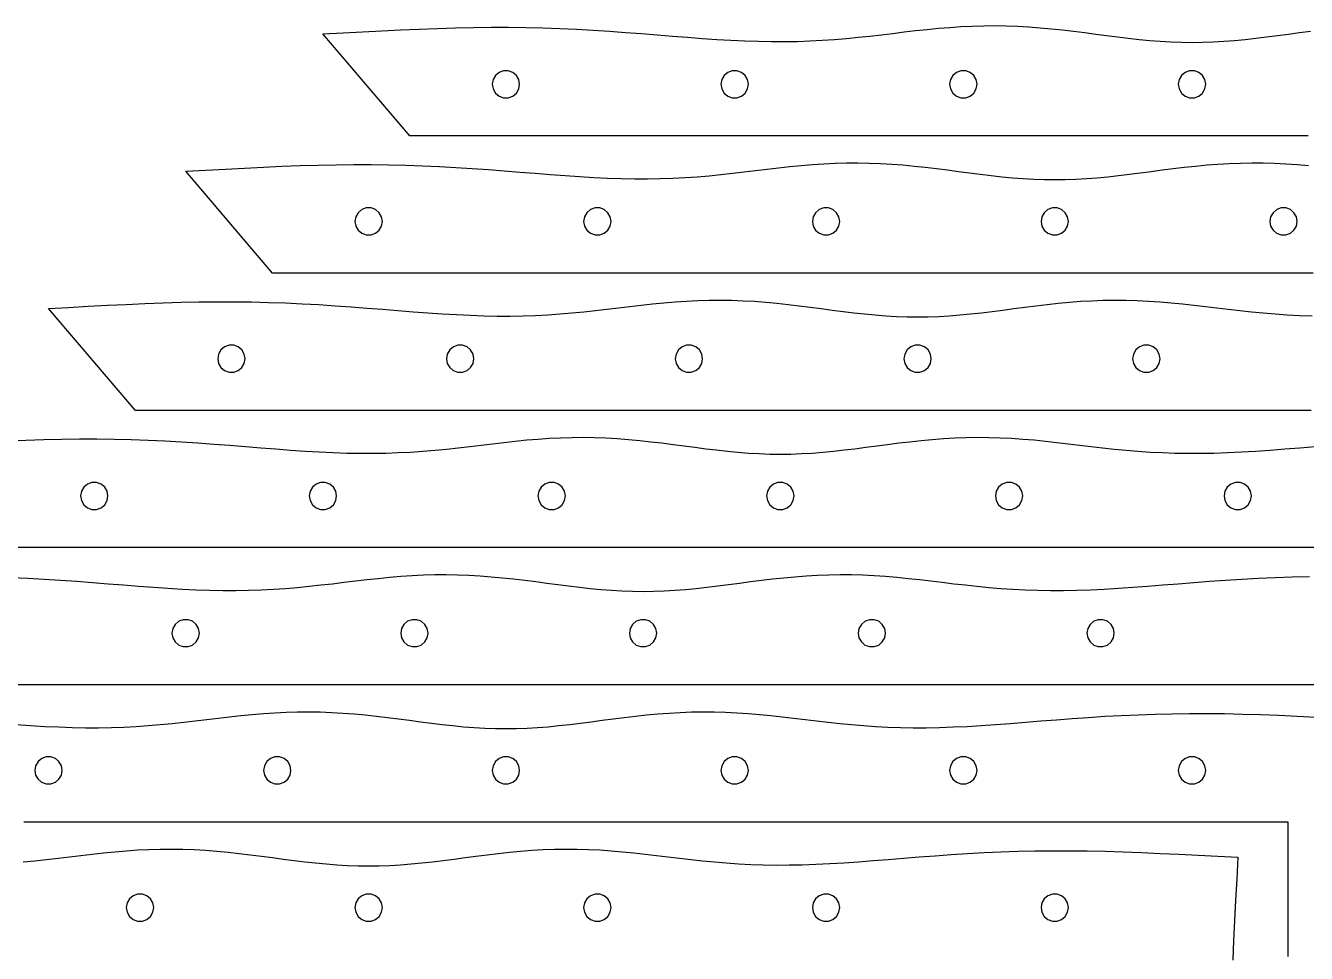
# Model space of a CAD drawing. Header units: metres. Extents: x 28 to 1492, y 12 to 1398.
# Drawn here: x 955 to 1235, y 1195 to 1397.8 of the extents above; entities that cross this region are included whole.
import ezdxf

# ---------------------------------------------------------------- set-up
doc = ezdxf.new("R2010")
doc.units = ezdxf.units.M

msp = doc.modelspace()

# ---------------------------------------------------------------- linework, layer by layer
for points in [[(1020, 1396), (1024.39, 1396.22), (1028.67, 1396.45), (1032.87, 1396.67), (1036.99, 1396.87), (1041.05, 1397.05), (1045.05, 1397.2), (1048.99, 1397.32), (1052.89, 1397.41), (1056.75, 1397.45), (1060.57, 1397.45), (1064.35, 1397.4), (1068.09, 1397.31), (1071.8, 1397.18), (1075.46, 1397.02), (1079.08, 1396.82), (1082.65, 1396.59), (1086.17, 1396.34), (1089.64, 1396.07), (1093.05, 1395.8), (1096.41, 1395.53), (1099.7, 1395.27), (1102.93, 1395.03), (1106.09, 1394.81), (1109.19, 1394.63), (1112.23, 1394.49), (1115.2, 1394.38), (1118.1, 1394.33), (1120.95, 1394.32), (1123.74, 1394.37), (1126.48, 1394.46), (1129.17, 1394.6), (1131.82, 1394.78), (1134.43, 1395), (1137.01, 1395.25), (1139.56, 1395.53), (1142.08, 1395.82), (1144.6, 1396.12), (1147.09, 1396.42), (1149.58, 1396.71), (1152.06, 1396.98), (1154.54, 1397.23), (1157.02, 1397.43), (1159.49, 1397.6), (1161.97, 1397.72), (1164.45, 1397.79), (1166.92, 1397.81), (1169.4, 1397.77), (1171.87, 1397.68), (1174.34, 1397.54), (1176.8, 1397.35), (1179.25, 1397.12), (1181.69, 1396.86), (1184.12, 1396.57), (1186.54, 1396.27), (1188.94, 1395.95), (1191.33, 1395.63), (1193.7, 1395.33), (1196.06, 1395.04), (1198.41, 1394.78), (1200.74, 1394.56), (1203.07, 1394.38), (1205.38, 1394.24), (1207.7, 1394.16), (1210, 1394.14), (1212.3, 1394.16), (1214.62, 1394.24), (1216.93, 1394.38), (1219.26, 1394.56), (1221.59, 1394.78), (1223.94, 1395.04), (1226.3, 1395.33), (1228.67, 1395.63), (1231.06, 1395.95), (1233.46, 1396.27), (1235.88, 1396.57)], [(1235.36, 1373.69), (1233.22, 1373.69), (1231.09, 1373.7), (1228.96, 1373.7), (1226.84, 1373.69), (1224.72, 1373.69), (1222.61, 1373.69), (1220.5, 1373.7), (1218.4, 1373.7), (1216.29, 1373.69), (1214.19, 1373.69), (1212.09, 1373.69), (1210, 1373.7), (1207.91, 1373.69), (1205.81, 1373.69), (1203.71, 1373.7), (1201.6, 1373.7), (1199.5, 1373.7), (1197.39, 1373.69), (1195.28, 1373.69), (1193.16, 1373.69), (1191.04, 1373.7), (1188.91, 1373.7), (1186.78, 1373.69), (1184.64, 1373.69), (1182.49, 1373.69), (1180.33, 1373.69), (1178.17, 1373.69), (1175.99, 1373.7), (1173.8, 1373.69), (1171.61, 1373.69), (1169.4, 1373.69), (1167.17, 1373.7), (1164.93, 1373.69), (1162.68, 1373.7), (1160.42, 1373.7), (1158.13, 1373.69), (1155.83, 1373.69), (1153.51, 1373.69), (1151.18, 1373.7), (1148.82, 1373.69), (1146.44, 1373.69), (1144.04, 1373.69), (1141.62, 1373.69), (1139.17, 1373.69), (1136.7, 1373.69), (1134.21, 1373.69), (1131.68, 1373.69), (1129.13, 1373.7), (1126.54, 1373.69), (1123.93, 1373.7), (1121.28, 1373.69), (1118.6, 1373.69), (1115.89, 1373.7), (1113.13, 1373.69), (1110.34, 1373.7), (1107.51, 1373.69), (1104.64, 1373.7), (1101.72, 1373.7), (1098.76, 1373.69), (1095.75, 1373.7), (1092.69, 1373.69), (1089.57, 1373.69), (1086.41, 1373.7), (1083.18, 1373.69), (1079.9, 1373.7), (1076.56, 1373.7), (1073.15, 1373.69), (1069.67, 1373.69), (1066.12, 1373.69), (1062.5, 1373.7), (1058.8, 1373.69), (1055.02, 1373.69), (1051.15, 1373.7), (1047.2, 1373.7), (1043.15, 1373.69), (1039, 1373.7), (1020, 1396)], [(1063, 1385), (1062.81, 1386.02), (1062.29, 1386.92), (1061.5, 1387.59), (1060.52, 1387.95), (1059.48, 1387.95), (1058.51, 1387.59), (1057.71, 1386.92), (1057.19, 1386.02), (1057, 1385), (1057.19, 1383.98), (1057.71, 1383.08), (1058.5, 1382.41), (1059.48, 1382.05), (1060.52, 1382.05), (1061.5, 1382.41), (1062.29, 1383.08), (1062.81, 1383.98), (1063, 1385)], [(1113, 1385), (1112.81, 1386.02), (1112.29, 1386.92), (1111.5, 1387.59), (1110.52, 1387.95), (1109.48, 1387.95), (1108.51, 1387.59), (1107.71, 1386.92), (1107.19, 1386.02), (1107, 1385), (1107.19, 1383.98), (1107.71, 1383.08), (1108.5, 1382.41), (1109.48, 1382.05), (1110.52, 1382.05), (1111.5, 1382.41), (1112.29, 1383.08), (1112.81, 1383.98), (1113, 1385)], [(1163, 1385), (1162.81, 1386.02), (1162.29, 1386.92), (1161.5, 1387.59), (1160.52, 1387.95), (1159.48, 1387.95), (1158.51, 1387.59), (1157.71, 1386.92), (1157.19, 1386.02), (1157, 1385), (1157.19, 1383.98), (1157.71, 1383.08), (1158.5, 1382.41), (1159.48, 1382.05), (1160.52, 1382.05), (1161.5, 1382.41), (1162.29, 1383.08), (1162.81, 1383.98), (1163, 1385)], [(1213, 1385), (1212.81, 1386.02), (1212.29, 1386.92), (1211.5, 1387.59), (1210.52, 1387.95), (1209.48, 1387.95), (1208.51, 1387.59), (1207.71, 1386.92), (1207.19, 1386.02), (1207, 1385), (1207.19, 1383.98), (1207.71, 1383.08), (1208.5, 1382.41), (1209.48, 1382.05), (1210.52, 1382.05), (1211.5, 1382.41), (1212.29, 1383.08), (1212.81, 1383.98), (1213, 1385)], [(990, 1366), (994.39, 1366.22), (998.67, 1366.45), (1002.87, 1366.67), (1006.99, 1366.87), (1011.05, 1367.05), (1015.05, 1367.2), (1018.99, 1367.32), (1022.89, 1367.41), (1026.75, 1367.45), (1030.57, 1367.45), (1034.35, 1367.4), (1038.09, 1367.31), (1041.8, 1367.18), (1045.46, 1367.02), (1049.08, 1366.82), (1052.65, 1366.59), (1056.17, 1366.34), (1059.64, 1366.07), (1063.05, 1365.8), (1066.41, 1365.53), (1069.7, 1365.27), (1072.93, 1365.03), (1076.09, 1364.81), (1079.19, 1364.63), (1082.23, 1364.49), (1085.2, 1364.38), (1088.1, 1364.33), (1090.95, 1364.32), (1093.74, 1364.37), (1096.48, 1364.46), (1099.17, 1364.6), (1101.82, 1364.78), (1104.43, 1365), (1107.01, 1365.25), (1109.56, 1365.53), (1112.08, 1365.82), (1114.6, 1366.12), (1117.09, 1366.42), (1119.58, 1366.71), (1122.06, 1366.98), (1124.54, 1367.23), (1127.02, 1367.43), (1129.49, 1367.6), (1131.97, 1367.72), (1134.45, 1367.79), (1136.92, 1367.81), (1139.4, 1367.77), (1141.87, 1367.68), (1144.34, 1367.54), (1146.8, 1367.35), (1149.25, 1367.12), (1151.69, 1366.86), (1154.12, 1366.57), (1156.54, 1366.27), (1158.94, 1365.95), (1161.33, 1365.63), (1163.7, 1365.33), (1166.06, 1365.04), (1168.41, 1364.78), (1170.74, 1364.56), (1173.07, 1364.38), (1175.38, 1364.24), (1177.7, 1364.16), (1180, 1364.14), (1182.3, 1364.16), (1184.62, 1364.24), (1186.93, 1364.38), (1189.26, 1364.56), (1191.59, 1364.78), (1193.94, 1365.04), (1196.3, 1365.33), (1198.67, 1365.63), (1201.06, 1365.95), (1203.46, 1366.27), (1205.88, 1366.57), (1208.31, 1366.86), (1210.75, 1367.12), (1213.2, 1367.35), (1215.66, 1367.54), (1218.13, 1367.68), (1220.6, 1367.77), (1223.08, 1367.81), (1225.55, 1367.79), (1228.03, 1367.72), (1230.51, 1367.6), (1232.98, 1367.43), (1235.46, 1367.23)], [(1236.49, 1343.69), (1234.17, 1343.7), (1231.87, 1343.69), (1229.58, 1343.7), (1227.32, 1343.69), (1225.07, 1343.69), (1222.83, 1343.69), (1220.6, 1343.69), (1218.39, 1343.7), (1216.2, 1343.69), (1214.01, 1343.69), (1211.83, 1343.69), (1209.67, 1343.7), (1207.51, 1343.69), (1205.36, 1343.69), (1203.22, 1343.69), (1201.09, 1343.7), (1198.96, 1343.7), (1196.84, 1343.69), (1194.72, 1343.69), (1192.61, 1343.69), (1190.5, 1343.7), (1188.4, 1343.7), (1186.29, 1343.69), (1184.19, 1343.69), (1182.09, 1343.69), (1180, 1343.7), (1177.91, 1343.69), (1175.81, 1343.69), (1173.71, 1343.7), (1171.6, 1343.7), (1169.5, 1343.7), (1167.39, 1343.69), (1165.28, 1343.69), (1163.16, 1343.69), (1161.04, 1343.7), (1158.91, 1343.7), (1156.78, 1343.69), (1154.64, 1343.69), (1152.49, 1343.69), (1150.33, 1343.69), (1148.17, 1343.69), (1145.99, 1343.7), (1143.8, 1343.69), (1141.61, 1343.69), (1139.4, 1343.69), (1137.17, 1343.7), (1134.93, 1343.69), (1132.68, 1343.7), (1130.42, 1343.7), (1128.13, 1343.69), (1125.83, 1343.69), (1123.51, 1343.69), (1121.18, 1343.7), (1118.82, 1343.69), (1116.44, 1343.69), (1114.04, 1343.69), (1111.62, 1343.69), (1109.17, 1343.69), (1106.7, 1343.69), (1104.21, 1343.69), (1101.68, 1343.69), (1099.13, 1343.7), (1096.54, 1343.69), (1093.93, 1343.7), (1091.28, 1343.69), (1088.6, 1343.69), (1085.89, 1343.7), (1083.13, 1343.69), (1080.34, 1343.7), (1077.51, 1343.69), (1074.64, 1343.7), (1071.72, 1343.7), (1068.76, 1343.69), (1065.75, 1343.7), (1062.69, 1343.69), (1059.57, 1343.69), (1056.41, 1343.7), (1053.18, 1343.69), (1049.9, 1343.7), (1046.56, 1343.7), (1043.15, 1343.69), (1039.67, 1343.69), (1036.12, 1343.69), (1032.5, 1343.7), (1028.8, 1343.69), (1025.02, 1343.69), (1021.15, 1343.7), (1017.2, 1343.7), (1013.15, 1343.69), (1009, 1343.7), (990, 1366)], [(1033, 1355), (1032.81, 1356.02), (1032.29, 1356.92), (1031.5, 1357.59), (1030.52, 1357.95), (1029.48, 1357.95), (1028.51, 1357.59), (1027.71, 1356.92), (1027.19, 1356.02), (1027, 1355), (1027.19, 1353.98), (1027.71, 1353.08), (1028.5, 1352.41), (1029.48, 1352.05), (1030.52, 1352.05), (1031.5, 1352.41), (1032.29, 1353.08), (1032.81, 1353.98), (1033, 1355)], [(1083, 1355), (1082.81, 1356.02), (1082.29, 1356.92), (1081.5, 1357.59), (1080.52, 1357.95), (1079.48, 1357.95), (1078.51, 1357.59), (1077.71, 1356.92), (1077.19, 1356.02), (1077, 1355), (1077.19, 1353.98), (1077.71, 1353.08), (1078.5, 1352.41), (1079.48, 1352.05), (1080.52, 1352.05), (1081.5, 1352.41), (1082.29, 1353.08), (1082.81, 1353.98), (1083, 1355)], [(1133, 1355), (1132.81, 1356.02), (1132.29, 1356.92), (1131.5, 1357.59), (1130.52, 1357.95), (1129.48, 1357.95), (1128.51, 1357.59), (1127.71, 1356.92), (1127.19, 1356.02), (1127, 1355), (1127.19, 1353.98), (1127.71, 1353.08), (1128.5, 1352.41), (1129.48, 1352.05), (1130.52, 1352.05), (1131.5, 1352.41), (1132.29, 1353.08), (1132.81, 1353.98), (1133, 1355)], [(1183, 1355), (1182.81, 1356.02), (1182.29, 1356.92), (1181.5, 1357.59), (1180.52, 1357.95), (1179.48, 1357.95), (1178.51, 1357.59), (1177.71, 1356.92), (1177.19, 1356.02), (1177, 1355), (1177.19, 1353.98), (1177.71, 1353.08), (1178.5, 1352.41), (1179.48, 1352.05), (1180.52, 1352.05), (1181.5, 1352.41), (1182.29, 1353.08), (1182.81, 1353.98), (1183, 1355)], [(1233, 1355), (1232.81, 1356.02), (1232.29, 1356.92), (1231.5, 1357.59), (1230.52, 1357.95), (1229.48, 1357.95), (1228.51, 1357.59), (1227.71, 1356.92), (1227.19, 1356.02), (1227, 1355), (1227.19, 1353.98), (1227.71, 1353.08), (1228.5, 1352.41), (1229.48, 1352.05), (1230.52, 1352.05), (1231.5, 1352.41), (1232.29, 1353.08), (1232.81, 1353.98), (1233, 1355)], [(960, 1336), (964.39, 1336.22), (968.67, 1336.45), (972.87, 1336.67), (976.99, 1336.87), (981.05, 1337.05), (985.05, 1337.2), (988.99, 1337.32), (992.89, 1337.41), (996.75, 1337.45), (1000.57, 1337.45), (1004.35, 1337.4), (1008.09, 1337.31), (1011.8, 1337.18), (1015.46, 1337.02), (1019.08, 1336.82), (1022.65, 1336.59), (1026.17, 1336.34), (1029.64, 1336.07), (1033.05, 1335.8), (1036.41, 1335.53), (1039.7, 1335.27), (1042.93, 1335.03), (1046.09, 1334.81), (1049.19, 1334.63), (1052.23, 1334.49), (1055.2, 1334.38), (1058.1, 1334.33), (1060.95, 1334.32), (1063.74, 1334.37), (1066.48, 1334.46), (1069.17, 1334.6), (1071.82, 1334.78), (1074.43, 1335), (1077.01, 1335.25), (1079.56, 1335.53), (1082.08, 1335.82), (1084.6, 1336.12), (1087.09, 1336.42), (1089.58, 1336.71), (1092.06, 1336.98), (1094.54, 1337.23), (1097.02, 1337.43), (1099.49, 1337.6), (1101.97, 1337.72), (1104.45, 1337.79), (1106.92, 1337.81), (1109.4, 1337.77), (1111.87, 1337.68), (1114.34, 1337.54), (1116.8, 1337.35), (1119.25, 1337.12), (1121.69, 1336.86), (1124.12, 1336.57), (1126.54, 1336.27), (1128.94, 1335.95), (1131.33, 1335.63), (1133.7, 1335.33), (1136.06, 1335.04), (1138.41, 1334.78), (1140.74, 1334.56), (1143.07, 1334.38), (1145.38, 1334.24), (1147.7, 1334.16), (1150, 1334.14), (1152.3, 1334.16), (1154.62, 1334.24), (1156.93, 1334.38), (1159.26, 1334.56), (1161.59, 1334.78), (1163.94, 1335.04), (1166.3, 1335.33), (1168.67, 1335.63), (1171.06, 1335.95), (1173.46, 1336.27), (1175.88, 1336.57), (1178.31, 1336.86), (1180.75, 1337.12), (1183.2, 1337.35), (1185.66, 1337.54), (1188.13, 1337.68), (1190.6, 1337.77), (1193.08, 1337.81), (1195.55, 1337.79), (1198.03, 1337.72), (1200.51, 1337.6), (1202.98, 1337.43), (1205.46, 1337.23), (1207.94, 1336.98), (1210.42, 1336.71), (1212.91, 1336.42), (1215.4, 1336.12), (1217.92, 1335.82), (1220.44, 1335.53), (1222.99, 1335.25), (1225.57, 1335), (1228.18, 1334.78), (1230.83, 1334.6), (1233.52, 1334.46), (1236.26, 1334.37)], [(1236.07, 1313.69), (1233.46, 1313.69), (1230.87, 1313.69), (1228.32, 1313.69), (1225.79, 1313.69), (1223.3, 1313.69), (1220.83, 1313.69), (1218.38, 1313.69), (1215.96, 1313.69), (1213.56, 1313.7), (1211.18, 1313.69), (1208.82, 1313.69), (1206.49, 1313.69), (1204.17, 1313.7), (1201.87, 1313.69), (1199.58, 1313.7), (1197.32, 1313.69), (1195.07, 1313.69), (1192.83, 1313.69), (1190.6, 1313.69), (1188.39, 1313.7), (1186.2, 1313.69), (1184.01, 1313.69), (1181.83, 1313.69), (1179.67, 1313.7), (1177.51, 1313.69), (1175.36, 1313.69), (1173.22, 1313.69), (1171.09, 1313.7), (1168.96, 1313.7), (1166.84, 1313.69), (1164.72, 1313.69), (1162.61, 1313.69), (1160.5, 1313.7), (1158.4, 1313.7), (1156.29, 1313.69), (1154.19, 1313.69), (1152.09, 1313.69), (1150, 1313.7), (1147.91, 1313.69), (1145.81, 1313.69), (1143.71, 1313.7), (1141.6, 1313.7), (1139.5, 1313.7), (1137.39, 1313.69), (1135.28, 1313.69), (1133.16, 1313.69), (1131.04, 1313.7), (1128.91, 1313.7), (1126.78, 1313.69), (1124.64, 1313.69), (1122.49, 1313.69), (1120.33, 1313.69), (1118.17, 1313.69), (1115.99, 1313.7), (1113.8, 1313.69), (1111.61, 1313.69), (1109.4, 1313.69), (1107.17, 1313.7), (1104.93, 1313.69), (1102.68, 1313.7), (1100.42, 1313.7), (1098.13, 1313.69), (1095.83, 1313.69), (1093.51, 1313.69), (1091.18, 1313.7), (1088.82, 1313.69), (1086.44, 1313.69), (1084.04, 1313.69), (1081.62, 1313.69), (1079.17, 1313.69), (1076.7, 1313.69), (1074.21, 1313.69), (1071.68, 1313.69), (1069.13, 1313.7), (1066.54, 1313.69), (1063.93, 1313.7), (1061.28, 1313.69), (1058.6, 1313.69), (1055.89, 1313.7), (1053.13, 1313.69), (1050.34, 1313.7), (1047.51, 1313.69), (1044.64, 1313.7), (1041.72, 1313.7), (1038.76, 1313.69), (1035.75, 1313.7), (1032.69, 1313.69), (1029.57, 1313.69), (1026.41, 1313.7), (1023.18, 1313.69), (1019.9, 1313.7), (1016.56, 1313.7), (1013.15, 1313.69), (1009.67, 1313.69), (1006.12, 1313.69), (1002.5, 1313.7), (998.8, 1313.69), (995.02, 1313.69), (991.15, 1313.7), (987.2, 1313.7), (983.15, 1313.69), (979, 1313.7), (960, 1336)], [(1003, 1325), (1002.81, 1326.02), (1002.29, 1326.92), (1001.5, 1327.59), (1000.52, 1327.95), (999.48, 1327.95), (998.51, 1327.59), (997.71, 1326.92), (997.19, 1326.02), (997, 1325), (997.19, 1323.98), (997.71, 1323.08), (998.5, 1322.41), (999.48, 1322.05), (1000.52, 1322.05), (1001.5, 1322.41), (1002.29, 1323.08), (1002.81, 1323.98), (1003, 1325)], [(1053, 1325), (1052.81, 1326.02), (1052.29, 1326.92), (1051.5, 1327.59), (1050.52, 1327.95), (1049.48, 1327.95), (1048.51, 1327.59), (1047.71, 1326.92), (1047.19, 1326.02), (1047, 1325), (1047.19, 1323.98), (1047.71, 1323.08), (1048.5, 1322.41), (1049.48, 1322.05), (1050.52, 1322.05), (1051.5, 1322.41), (1052.29, 1323.08), (1052.81, 1323.98), (1053, 1325)], [(1103, 1325), (1102.81, 1326.02), (1102.29, 1326.92), (1101.5, 1327.59), (1100.52, 1327.95), (1099.48, 1327.95), (1098.51, 1327.59), (1097.71, 1326.92), (1097.19, 1326.02), (1097, 1325), (1097.19, 1323.98), (1097.71, 1323.08), (1098.5, 1322.41), (1099.48, 1322.05), (1100.52, 1322.05), (1101.5, 1322.41), (1102.29, 1323.08), (1102.81, 1323.98), (1103, 1325)], [(1153, 1325), (1152.81, 1326.02), (1152.29, 1326.92), (1151.5, 1327.59), (1150.52, 1327.95), (1149.48, 1327.95), (1148.51, 1327.59), (1147.71, 1326.92), (1147.19, 1326.02), (1147, 1325), (1147.19, 1323.98), (1147.71, 1323.08), (1148.5, 1322.41), (1149.48, 1322.05), (1150.52, 1322.05), (1151.5, 1322.41), (1152.29, 1323.08), (1152.81, 1323.98), (1153, 1325)], [(1203, 1325), (1202.81, 1326.02), (1202.29, 1326.92), (1201.5, 1327.59), (1200.52, 1327.95), (1199.48, 1327.95), (1198.51, 1327.59), (1197.71, 1326.92), (1197.19, 1326.02), (1197, 1325), (1197.19, 1323.98), (1197.71, 1323.08), (1198.5, 1322.41), (1199.48, 1322.05), (1200.52, 1322.05), (1201.5, 1322.41), (1202.29, 1323.08), (1202.81, 1323.98), (1203, 1325)], [(951.05, 1307.05), (955.05, 1307.2), (958.99, 1307.32), (962.89, 1307.41), (966.75, 1307.45), (970.57, 1307.45), (974.35, 1307.4), (978.09, 1307.31), (981.8, 1307.18), (985.46, 1307.02), (989.08, 1306.82), (992.65, 1306.59), (996.17, 1306.34), (999.64, 1306.07), (1003.05, 1305.8), (1006.41, 1305.53), (1009.7, 1305.27), (1012.93, 1305.03), (1016.09, 1304.81), (1019.19, 1304.63), (1022.23, 1304.49), (1025.2, 1304.38), (1028.1, 1304.33), (1030.95, 1304.32), (1033.74, 1304.37), (1036.48, 1304.46), (1039.17, 1304.6), (1041.82, 1304.78), (1044.43, 1305), (1047.01, 1305.25), (1049.56, 1305.53), (1052.08, 1305.82), (1054.6, 1306.12), (1057.09, 1306.42), (1059.58, 1306.71), (1062.06, 1306.98), (1064.54, 1307.23), (1067.02, 1307.43), (1069.49, 1307.6), (1071.97, 1307.72), (1074.45, 1307.79), (1076.92, 1307.81), (1079.4, 1307.77), (1081.87, 1307.68), (1084.34, 1307.54), (1086.8, 1307.35), (1089.25, 1307.12), (1091.69, 1306.86), (1094.12, 1306.57), (1096.54, 1306.27), (1098.94, 1305.95), (1101.33, 1305.63), (1103.7, 1305.33), (1106.06, 1305.04), (1108.41, 1304.78), (1110.74, 1304.56), (1113.07, 1304.38), (1115.38, 1304.24), (1117.7, 1304.16), (1120, 1304.14), (1122.3, 1304.16), (1124.62, 1304.24), (1126.93, 1304.38), (1129.26, 1304.56), (1131.59, 1304.78), (1133.94, 1305.04), (1136.3, 1305.33), (1138.67, 1305.63), (1141.06, 1305.95), (1143.46, 1306.27), (1145.88, 1306.57), (1148.31, 1306.86), (1150.75, 1307.12), (1153.2, 1307.35), (1155.66, 1307.54), (1158.13, 1307.68), (1160.6, 1307.77), (1163.08, 1307.81), (1165.55, 1307.79), (1168.03, 1307.72), (1170.51, 1307.6), (1172.98, 1307.43), (1175.46, 1307.23), (1177.94, 1306.98), (1180.42, 1306.71), (1182.91, 1306.42), (1185.4, 1306.12), (1187.92, 1305.82), (1190.44, 1305.53), (1192.99, 1305.25), (1195.57, 1305), (1198.18, 1304.78), (1200.83, 1304.6), (1203.52, 1304.46), (1206.26, 1304.37), (1209.05, 1304.32), (1211.9, 1304.33), (1214.8, 1304.38), (1217.77, 1304.49), (1220.81, 1304.63), (1223.91, 1304.81), (1227.07, 1305.03), (1230.3, 1305.27), (1233.59, 1305.53), (1236.95, 1305.8)], [(973, 1295), (972.81, 1296.02), (972.29, 1296.92), (971.5, 1297.59), (970.52, 1297.95), (969.48, 1297.95), (968.51, 1297.59), (967.71, 1296.92), (967.19, 1296.02), (967, 1295), (967.19, 1293.98), (967.71, 1293.08), (968.5, 1292.41), (969.48, 1292.05), (970.52, 1292.05), (971.5, 1292.41), (972.29, 1293.08), (972.81, 1293.98), (973, 1295)], [(1023, 1295), (1022.81, 1296.02), (1022.29, 1296.92), (1021.5, 1297.59), (1020.52, 1297.95), (1019.48, 1297.95), (1018.51, 1297.59), (1017.71, 1296.92), (1017.19, 1296.02), (1017, 1295), (1017.19, 1293.98), (1017.71, 1293.08), (1018.5, 1292.41), (1019.48, 1292.05), (1020.52, 1292.05), (1021.5, 1292.41), (1022.29, 1293.08), (1022.81, 1293.98), (1023, 1295)], [(1073, 1295), (1072.81, 1296.02), (1072.29, 1296.92), (1071.5, 1297.59), (1070.52, 1297.95), (1069.48, 1297.95), (1068.51, 1297.59), (1067.71, 1296.92), (1067.19, 1296.02), (1067, 1295), (1067.19, 1293.98), (1067.71, 1293.08), (1068.5, 1292.41), (1069.48, 1292.05), (1070.52, 1292.05), (1071.5, 1292.41), (1072.29, 1293.08), (1072.81, 1293.98), (1073, 1295)], [(1123, 1295), (1122.81, 1296.02), (1122.29, 1296.92), (1121.5, 1297.59), (1120.52, 1297.95), (1119.48, 1297.95), (1118.51, 1297.59), (1117.71, 1296.92), (1117.19, 1296.02), (1117, 1295), (1117.19, 1293.98), (1117.71, 1293.08), (1118.5, 1292.41), (1119.48, 1292.05), (1120.52, 1292.05), (1121.5, 1292.41), (1122.29, 1293.08), (1122.81, 1293.98), (1123, 1295)], [(1173, 1295), (1172.81, 1296.02), (1172.29, 1296.92), (1171.5, 1297.59), (1170.52, 1297.95), (1169.48, 1297.95), (1168.51, 1297.59), (1167.71, 1296.92), (1167.19, 1296.02), (1167, 1295), (1167.19, 1293.98), (1167.71, 1293.08), (1168.5, 1292.41), (1169.48, 1292.05), (1170.52, 1292.05), (1171.5, 1292.41), (1172.29, 1293.08), (1172.81, 1293.98), (1173, 1295)], [(1223, 1295), (1222.81, 1296.02), (1222.29, 1296.92), (1221.5, 1297.59), (1220.52, 1297.95), (1219.48, 1297.95), (1218.51, 1297.59), (1217.71, 1296.92), (1217.19, 1296.02), (1217, 1295), (1217.19, 1293.98), (1217.71, 1293.08), (1218.5, 1292.41), (1219.48, 1292.05), (1220.52, 1292.05), (1221.5, 1292.41), (1222.29, 1293.08), (1222.81, 1293.98), (1223, 1295)], [(1237.31, 1283.7), (1234.25, 1283.69), (1231.24, 1283.69), (1228.28, 1283.69), (1225.36, 1283.69), (1222.49, 1283.69), (1219.66, 1283.69), (1216.87, 1283.69), (1214.11, 1283.69), (1211.4, 1283.7), (1208.72, 1283.7), (1206.07, 1283.69), (1203.46, 1283.69), (1200.87, 1283.69), (1198.32, 1283.69), (1195.79, 1283.69), (1193.3, 1283.69), (1190.83, 1283.69), (1188.38, 1283.69), (1185.96, 1283.69), (1183.56, 1283.7), (1181.18, 1283.69), (1178.82, 1283.69), (1176.49, 1283.69), (1174.17, 1283.7), (1171.87, 1283.69), (1169.58, 1283.7), (1167.32, 1283.69), (1165.07, 1283.69), (1162.83, 1283.69), (1160.6, 1283.69), (1158.39, 1283.7), (1156.2, 1283.69), (1154.01, 1283.69), (1151.83, 1283.69), (1149.67, 1283.7), (1147.51, 1283.69), (1145.36, 1283.69), (1143.22, 1283.69), (1141.09, 1283.7), (1138.96, 1283.7), (1136.84, 1283.69), (1134.72, 1283.69), (1132.61, 1283.69), (1130.5, 1283.7), (1128.4, 1283.7), (1126.29, 1283.69), (1124.19, 1283.69), (1122.09, 1283.69), (1120, 1283.7), (1117.91, 1283.69), (1115.81, 1283.69), (1113.71, 1283.7), (1111.6, 1283.7), (1109.5, 1283.7), (1107.39, 1283.69), (1105.28, 1283.69), (1103.16, 1283.69), (1101.04, 1283.7), (1098.91, 1283.7), (1096.78, 1283.69), (1094.64, 1283.69), (1092.49, 1283.69), (1090.33, 1283.69), (1088.17, 1283.69), (1085.99, 1283.7), (1083.8, 1283.69), (1081.61, 1283.69), (1079.4, 1283.69), (1077.17, 1283.7), (1074.93, 1283.69), (1072.68, 1283.7), (1070.42, 1283.7), (1068.13, 1283.69), (1065.83, 1283.69), (1063.51, 1283.69), (1061.18, 1283.7), (1058.82, 1283.69), (1056.44, 1283.69), (1054.04, 1283.69), (1051.62, 1283.69), (1049.17, 1283.69), (1046.7, 1283.69), (1044.21, 1283.69), (1041.68, 1283.69), (1039.13, 1283.7), (1036.54, 1283.69), (1033.93, 1283.7), (1031.28, 1283.69), (1028.6, 1283.69), (1025.89, 1283.7), (1023.13, 1283.69), (1020.34, 1283.7), (1017.51, 1283.69), (1014.64, 1283.7), (1011.72, 1283.7), (1008.76, 1283.69), (1005.75, 1283.7), (1002.69, 1283.69), (999.57, 1283.69), (996.41, 1283.7), (993.18, 1283.69), (989.9, 1283.7), (986.56, 1283.7), (983.15, 1283.69), (979.67, 1283.69), (976.12, 1283.69), (972.5, 1283.7), (968.8, 1283.69), (965.02, 1283.69), (961.15, 1283.7), (957.2, 1283.7), (953.15, 1283.69)], [(951.8, 1277.18), (955.46, 1277.02), (959.08, 1276.82), (962.65, 1276.59), (966.17, 1276.34), (969.64, 1276.07), (973.05, 1275.8), (976.41, 1275.53), (979.7, 1275.27), (982.93, 1275.03), (986.09, 1274.81), (989.19, 1274.63), (992.23, 1274.49), (995.2, 1274.38), (998.1, 1274.33), (1000.95, 1274.32), (1003.74, 1274.37), (1006.48, 1274.46), (1009.17, 1274.6), (1011.82, 1274.78), (1014.43, 1275), (1017.01, 1275.25), (1019.56, 1275.53), (1022.08, 1275.82), (1024.6, 1276.12), (1027.09, 1276.42), (1029.58, 1276.71), (1032.06, 1276.98), (1034.54, 1277.23), (1037.02, 1277.43), (1039.49, 1277.6), (1041.97, 1277.72), (1044.45, 1277.79), (1046.92, 1277.81), (1049.4, 1277.77), (1051.87, 1277.68), (1054.34, 1277.54), (1056.8, 1277.35), (1059.25, 1277.12), (1061.69, 1276.86), (1064.12, 1276.57), (1066.54, 1276.27), (1068.94, 1275.95), (1071.33, 1275.63), (1073.7, 1275.33), (1076.06, 1275.04), (1078.41, 1274.78), (1080.74, 1274.56), (1083.07, 1274.38), (1085.38, 1274.24), (1087.7, 1274.16), (1090, 1274.14), (1092.3, 1274.16), (1094.62, 1274.24), (1096.93, 1274.38), (1099.26, 1274.56), (1101.59, 1274.78), (1103.94, 1275.04), (1106.3, 1275.33), (1108.67, 1275.63), (1111.06, 1275.95), (1113.46, 1276.27), (1115.88, 1276.57), (1118.31, 1276.86), (1120.75, 1277.12), (1123.2, 1277.35), (1125.66, 1277.54), (1128.13, 1277.68), (1130.6, 1277.77), (1133.08, 1277.81), (1135.55, 1277.79), (1138.03, 1277.72), (1140.51, 1277.6), (1142.98, 1277.43), (1145.46, 1277.23), (1147.94, 1276.98), (1150.42, 1276.71), (1152.91, 1276.42), (1155.4, 1276.12), (1157.92, 1275.82), (1160.44, 1275.53), (1162.99, 1275.25), (1165.57, 1275), (1168.18, 1274.78), (1170.83, 1274.6), (1173.52, 1274.46), (1176.26, 1274.37), (1179.05, 1274.32), (1181.9, 1274.33), (1184.8, 1274.38), (1187.77, 1274.49), (1190.81, 1274.63), (1193.91, 1274.81), (1197.07, 1275.03), (1200.3, 1275.27), (1203.59, 1275.53), (1206.95, 1275.8), (1210.36, 1276.07), (1213.83, 1276.34), (1217.35, 1276.59), (1220.92, 1276.82), (1224.54, 1277.02), (1228.2, 1277.18), (1231.91, 1277.31), (1235.65, 1277.4)], [(993, 1265), (992.81, 1266.02), (992.29, 1266.92), (991.5, 1267.59), (990.52, 1267.95), (989.48, 1267.95), (988.51, 1267.59), (987.71, 1266.92), (987.19, 1266.02), (987, 1265), (987.19, 1263.98), (987.71, 1263.08), (988.5, 1262.41), (989.48, 1262.05), (990.52, 1262.05), (991.5, 1262.41), (992.29, 1263.08), (992.81, 1263.98), (993, 1265)], [(1043, 1265), (1042.81, 1266.02), (1042.29, 1266.92), (1041.5, 1267.59), (1040.52, 1267.95), (1039.48, 1267.95), (1038.51, 1267.59), (1037.71, 1266.92), (1037.19, 1266.02), (1037, 1265), (1037.19, 1263.98), (1037.71, 1263.08), (1038.5, 1262.41), (1039.48, 1262.05), (1040.52, 1262.05), (1041.5, 1262.41), (1042.29, 1263.08), (1042.81, 1263.98), (1043, 1265)], [(1093, 1265), (1092.81, 1266.02), (1092.29, 1266.92), (1091.5, 1267.59), (1090.52, 1267.95), (1089.48, 1267.95), (1088.51, 1267.59), (1087.71, 1266.92), (1087.19, 1266.02), (1087, 1265), (1087.19, 1263.98), (1087.71, 1263.08), (1088.5, 1262.41), (1089.48, 1262.05), (1090.52, 1262.05), (1091.5, 1262.41), (1092.29, 1263.08), (1092.81, 1263.98), (1093, 1265)], [(1143, 1265), (1142.81, 1266.02), (1142.29, 1266.92), (1141.5, 1267.59), (1140.52, 1267.95), (1139.48, 1267.95), (1138.51, 1267.59), (1137.71, 1266.92), (1137.19, 1266.02), (1137, 1265), (1137.19, 1263.98), (1137.71, 1263.08), (1138.5, 1262.41), (1139.48, 1262.05), (1140.52, 1262.05), (1141.5, 1262.41), (1142.29, 1263.08), (1142.81, 1263.98), (1143, 1265)], [(1193, 1265), (1192.81, 1266.02), (1192.29, 1266.92), (1191.5, 1267.59), (1190.52, 1267.95), (1189.48, 1267.95), (1188.51, 1267.59), (1187.71, 1266.92), (1187.19, 1266.02), (1187, 1265), (1187.19, 1263.98), (1187.71, 1263.08), (1188.5, 1262.41), (1189.48, 1262.05), (1190.52, 1262.05), (1191.5, 1262.41), (1192.29, 1263.08), (1192.81, 1263.98), (1193, 1265)], [(1237.5, 1253.69), (1233.88, 1253.69), (1230.33, 1253.69), (1226.85, 1253.69), (1223.44, 1253.7), (1220.1, 1253.69), (1216.82, 1253.69), (1213.59, 1253.69), (1210.43, 1253.69), (1207.31, 1253.7), (1204.25, 1253.69), (1201.24, 1253.69), (1198.28, 1253.69), (1195.36, 1253.69), (1192.49, 1253.69), (1189.66, 1253.69), (1186.87, 1253.69), (1184.11, 1253.69), (1181.4, 1253.7), (1178.72, 1253.7), (1176.07, 1253.69), (1173.46, 1253.69), (1170.87, 1253.69), (1168.32, 1253.69), (1165.79, 1253.69), (1163.3, 1253.69), (1160.83, 1253.69), (1158.38, 1253.69), (1155.96, 1253.69), (1153.56, 1253.7), (1151.18, 1253.69), (1148.82, 1253.69), (1146.49, 1253.69), (1144.17, 1253.7), (1141.87, 1253.69), (1139.58, 1253.7), (1137.32, 1253.69), (1135.07, 1253.69), (1132.83, 1253.69), (1130.6, 1253.69), (1128.39, 1253.7), (1126.2, 1253.69), (1124.01, 1253.69), (1121.83, 1253.69), (1119.67, 1253.7), (1117.51, 1253.69), (1115.36, 1253.69), (1113.22, 1253.69), (1111.09, 1253.7), (1108.96, 1253.7), (1106.84, 1253.69), (1104.72, 1253.69), (1102.61, 1253.69), (1100.5, 1253.7), (1098.4, 1253.7), (1096.29, 1253.69), (1094.19, 1253.69), (1092.09, 1253.69), (1090, 1253.7), (1087.91, 1253.69), (1085.81, 1253.69), (1083.71, 1253.7), (1081.6, 1253.7), (1079.5, 1253.7), (1077.39, 1253.69), (1075.28, 1253.69), (1073.16, 1253.69), (1071.04, 1253.7), (1068.91, 1253.7), (1066.78, 1253.69), (1064.64, 1253.69), (1062.49, 1253.69), (1060.33, 1253.69), (1058.17, 1253.69), (1055.99, 1253.7), (1053.8, 1253.69), (1051.61, 1253.69), (1049.4, 1253.69), (1047.17, 1253.7), (1044.93, 1253.69), (1042.68, 1253.7), (1040.42, 1253.7), (1038.13, 1253.69), (1035.83, 1253.69), (1033.51, 1253.69), (1031.18, 1253.7), (1028.82, 1253.69), (1026.44, 1253.69), (1024.04, 1253.69), (1021.62, 1253.69), (1019.17, 1253.69), (1016.7, 1253.69), (1014.21, 1253.69), (1011.68, 1253.69), (1009.13, 1253.7), (1006.54, 1253.69), (1003.93, 1253.7), (1001.28, 1253.69), (998.6, 1253.69), (995.89, 1253.7), (993.13, 1253.69), (990.34, 1253.7), (987.51, 1253.69), (984.64, 1253.7), (981.72, 1253.7), (978.76, 1253.69), (975.75, 1253.7), (972.69, 1253.69), (969.57, 1253.69), (966.41, 1253.7), (963.18, 1253.69), (959.9, 1253.7), (956.56, 1253.7), (953.15, 1253.69)], [(952.93, 1245.03), (956.09, 1244.81), (959.19, 1244.63), (962.23, 1244.49), (965.2, 1244.38), (968.1, 1244.33), (970.95, 1244.32), (973.74, 1244.37), (976.48, 1244.46), (979.17, 1244.6), (981.82, 1244.78), (984.43, 1245), (987.01, 1245.25), (989.56, 1245.53), (992.08, 1245.82), (994.6, 1246.12), (997.09, 1246.42), (999.58, 1246.71), (1002.06, 1246.98), (1004.54, 1247.23), (1007.02, 1247.43), (1009.49, 1247.6), (1011.97, 1247.72), (1014.45, 1247.79), (1016.92, 1247.81), (1019.4, 1247.77), (1021.87, 1247.68), (1024.34, 1247.54), (1026.8, 1247.35), (1029.25, 1247.12), (1031.69, 1246.86), (1034.12, 1246.57), (1036.54, 1246.27), (1038.94, 1245.95), (1041.33, 1245.63), (1043.7, 1245.33), (1046.06, 1245.04), (1048.41, 1244.78), (1050.74, 1244.56), (1053.07, 1244.38), (1055.38, 1244.24), (1057.7, 1244.16), (1060, 1244.14), (1062.3, 1244.16), (1064.62, 1244.24), (1066.93, 1244.38), (1069.26, 1244.56), (1071.59, 1244.78), (1073.94, 1245.04), (1076.3, 1245.33), (1078.67, 1245.63), (1081.06, 1245.95), (1083.46, 1246.27), (1085.88, 1246.57), (1088.31, 1246.86), (1090.75, 1247.12), (1093.2, 1247.35), (1095.66, 1247.54), (1098.13, 1247.68), (1100.6, 1247.77), (1103.08, 1247.81), (1105.55, 1247.79), (1108.03, 1247.72), (1110.51, 1247.6), (1112.98, 1247.43), (1115.46, 1247.23), (1117.94, 1246.98), (1120.42, 1246.71), (1122.91, 1246.42), (1125.4, 1246.12), (1127.92, 1245.82), (1130.44, 1245.53), (1132.99, 1245.25), (1135.57, 1245), (1138.18, 1244.78), (1140.83, 1244.6), (1143.52, 1244.46), (1146.26, 1244.37), (1149.05, 1244.32), (1151.9, 1244.33), (1154.8, 1244.38), (1157.77, 1244.49), (1160.81, 1244.63), (1163.91, 1244.81), (1167.07, 1245.03), (1170.3, 1245.27), (1173.59, 1245.53), (1176.95, 1245.8), (1180.36, 1246.07), (1183.83, 1246.34), (1187.35, 1246.59), (1190.92, 1246.82), (1194.54, 1247.02), (1198.2, 1247.18), (1201.91, 1247.31), (1205.65, 1247.4), (1209.43, 1247.45), (1213.25, 1247.45), (1217.11, 1247.41), (1221.01, 1247.32), (1224.95, 1247.2), (1228.95, 1247.05), (1233.01, 1246.87), (1237.13, 1246.67)], [(963, 1235), (962.81, 1236.02), (962.29, 1236.92), (961.5, 1237.59), (960.52, 1237.95), (959.48, 1237.95), (958.51, 1237.59), (957.71, 1236.92), (957.19, 1236.02), (957, 1235), (957.19, 1233.98), (957.71, 1233.08), (958.5, 1232.41), (959.48, 1232.05), (960.52, 1232.05), (961.5, 1232.41), (962.29, 1233.08), (962.81, 1233.98), (963, 1235)], [(1013, 1235), (1012.81, 1236.02), (1012.29, 1236.92), (1011.5, 1237.59), (1010.52, 1237.95), (1009.48, 1237.95), (1008.51, 1237.59), (1007.71, 1236.92), (1007.19, 1236.02), (1007, 1235), (1007.19, 1233.98), (1007.71, 1233.08), (1008.5, 1232.41), (1009.48, 1232.05), (1010.52, 1232.05), (1011.5, 1232.41), (1012.29, 1233.08), (1012.81, 1233.98), (1013, 1235)], [(1063, 1235), (1062.81, 1236.02), (1062.29, 1236.92), (1061.5, 1237.59), (1060.52, 1237.95), (1059.48, 1237.95), (1058.51, 1237.59), (1057.71, 1236.92), (1057.19, 1236.02), (1057, 1235), (1057.19, 1233.98), (1057.71, 1233.08), (1058.5, 1232.41), (1059.48, 1232.05), (1060.52, 1232.05), (1061.5, 1232.41), (1062.29, 1233.08), (1062.81, 1233.98), (1063, 1235)], [(1113, 1235), (1112.81, 1236.02), (1112.29, 1236.92), (1111.5, 1237.59), (1110.52, 1237.95), (1109.48, 1237.95), (1108.51, 1237.59), (1107.71, 1236.92), (1107.19, 1236.02), (1107, 1235), (1107.19, 1233.98), (1107.71, 1233.08), (1108.5, 1232.41), (1109.48, 1232.05), (1110.52, 1232.05), (1111.5, 1232.41), (1112.29, 1233.08), (1112.81, 1233.98), (1113, 1235)], [(1163, 1235), (1162.81, 1236.02), (1162.29, 1236.92), (1161.5, 1237.59), (1160.52, 1237.95), (1159.48, 1237.95), (1158.51, 1237.59), (1157.71, 1236.92), (1157.19, 1236.02), (1157, 1235), (1157.19, 1233.98), (1157.71, 1233.08), (1158.5, 1232.41), (1159.48, 1232.05), (1160.52, 1232.05), (1161.5, 1232.41), (1162.29, 1233.08), (1162.81, 1233.98), (1163, 1235)], [(1213, 1235), (1212.81, 1236.02), (1212.29, 1236.92), (1211.5, 1237.59), (1210.52, 1237.95), (1209.48, 1237.95), (1208.51, 1237.59), (1207.71, 1236.92), (1207.19, 1236.02), (1207, 1235), (1207.19, 1233.98), (1207.71, 1233.08), (1208.5, 1232.41), (1209.48, 1232.05), (1210.52, 1232.05), (1211.5, 1232.41), (1212.29, 1233.08), (1212.81, 1233.98), (1213, 1235)], [(1231, 1194.34), (1231, 1197.74), (1231, 1201.2), (1231, 1204.74), (1231, 1208.36), (1230.99, 1212.06), (1231, 1215.85), (1231, 1219.73), (1230.99, 1223.69), (1226.85, 1223.69), (1222.8, 1223.69), (1218.85, 1223.69), (1214.98, 1223.69), (1211.2, 1223.69), (1207.5, 1223.69), (1203.88, 1223.69), (1200.33, 1223.69), (1196.85, 1223.69), (1193.44, 1223.7), (1190.1, 1223.69), (1186.82, 1223.69), (1183.59, 1223.69), (1180.43, 1223.69), (1177.31, 1223.7), (1174.25, 1223.69), (1171.24, 1223.69), (1168.28, 1223.69), (1165.36, 1223.69), (1162.49, 1223.69), (1159.66, 1223.69), (1156.87, 1223.69), (1154.11, 1223.69), (1151.4, 1223.7), (1148.72, 1223.7), (1146.07, 1223.69), (1143.46, 1223.69), (1140.87, 1223.69), (1138.32, 1223.69), (1135.79, 1223.69), (1133.3, 1223.69), (1130.83, 1223.69), (1128.38, 1223.69), (1125.96, 1223.69), (1123.56, 1223.7), (1121.18, 1223.69), (1118.82, 1223.69), (1116.49, 1223.69), (1114.17, 1223.7), (1111.87, 1223.69), (1109.58, 1223.7), (1107.32, 1223.69), (1105.07, 1223.69), (1102.83, 1223.69), (1100.6, 1223.69), (1098.39, 1223.7), (1096.2, 1223.69), (1094.01, 1223.69), (1091.83, 1223.69), (1089.67, 1223.7), (1087.51, 1223.69), (1085.36, 1223.69), (1083.22, 1223.69), (1081.09, 1223.7), (1078.96, 1223.7), (1076.84, 1223.69), (1074.72, 1223.69), (1072.61, 1223.69), (1070.5, 1223.7), (1068.4, 1223.7), (1066.29, 1223.69), (1064.19, 1223.69), (1062.09, 1223.69), (1060, 1223.7), (1057.91, 1223.69), (1055.81, 1223.69), (1053.71, 1223.7), (1051.6, 1223.7), (1049.5, 1223.7), (1047.39, 1223.69), (1045.28, 1223.69), (1043.16, 1223.69), (1041.04, 1223.7), (1038.91, 1223.7), (1036.78, 1223.69), (1034.64, 1223.69), (1032.49, 1223.69), (1030.33, 1223.69), (1028.17, 1223.69), (1025.99, 1223.7), (1023.8, 1223.69), (1021.61, 1223.69), (1019.4, 1223.69), (1017.17, 1223.7), (1014.93, 1223.69), (1012.68, 1223.7), (1010.42, 1223.7), (1008.13, 1223.69), (1005.83, 1223.69), (1003.51, 1223.69), (1001.18, 1223.7), (998.82, 1223.69), (996.44, 1223.69), (994.04, 1223.69), (991.62, 1223.69), (989.17, 1223.69), (986.7, 1223.69), (984.21, 1223.69), (981.68, 1223.69), (979.13, 1223.7), (976.54, 1223.69), (973.93, 1223.7), (971.28, 1223.69), (968.6, 1223.69), (965.89, 1223.7), (963.13, 1223.69), (960.34, 1223.7), (957.51, 1223.69), (954.64, 1223.7)], [(954.43, 1215), (957.01, 1215.25), (959.56, 1215.53), (962.08, 1215.82), (964.6, 1216.12), (967.09, 1216.42), (969.58, 1216.71), (972.06, 1216.98), (974.54, 1217.23), (977.02, 1217.43), (979.49, 1217.6), (981.97, 1217.72), (984.45, 1217.79), (986.92, 1217.81), (989.4, 1217.77), (991.87, 1217.68), (994.34, 1217.54), (996.8, 1217.35), (999.25, 1217.12), (1001.69, 1216.86), (1004.12, 1216.57), (1006.54, 1216.27), (1008.94, 1215.95), (1011.33, 1215.63), (1013.7, 1215.33), (1016.06, 1215.04), (1018.41, 1214.78), (1020.74, 1214.56), (1023.07, 1214.38), (1025.38, 1214.24), (1027.7, 1214.16), (1030, 1214.14), (1032.3, 1214.16), (1034.62, 1214.24), (1036.93, 1214.38), (1039.26, 1214.56), (1041.59, 1214.78), (1043.94, 1215.04), (1046.3, 1215.33), (1048.67, 1215.63), (1051.06, 1215.95), (1053.46, 1216.27), (1055.88, 1216.57), (1058.31, 1216.86), (1060.75, 1217.12), (1063.2, 1217.35), (1065.66, 1217.54), (1068.13, 1217.68), (1070.6, 1217.77), (1073.08, 1217.81), (1075.55, 1217.79), (1078.03, 1217.72), (1080.51, 1217.6), (1082.98, 1217.43), (1085.46, 1217.23), (1087.94, 1216.98), (1090.42, 1216.71), (1092.91, 1216.42), (1095.4, 1216.12), (1097.92, 1215.82), (1100.44, 1215.53), (1102.99, 1215.25), (1105.57, 1215), (1108.18, 1214.78), (1110.83, 1214.6), (1113.52, 1214.46), (1116.26, 1214.37), (1119.05, 1214.32), (1121.9, 1214.33), (1124.8, 1214.38), (1127.77, 1214.49), (1130.81, 1214.63), (1133.91, 1214.81), (1137.07, 1215.03), (1140.3, 1215.27), (1143.59, 1215.53), (1146.95, 1215.8), (1150.36, 1216.07), (1153.83, 1216.34), (1157.35, 1216.59), (1160.92, 1216.82), (1164.54, 1217.02), (1168.2, 1217.18), (1171.91, 1217.31), (1175.65, 1217.4), (1179.43, 1217.45), (1183.25, 1217.45), (1187.11, 1217.41), (1191.01, 1217.32), (1194.95, 1217.2), (1198.95, 1217.05), (1203.01, 1216.87), (1207.13, 1216.67), (1211.33, 1216.45), (1215.61, 1216.22), (1219.99, 1216), (1219.76, 1211.26), (1219.53, 1206.65), (1219.31, 1202.16), (1219.1, 1197.78), (1218.92, 1193.53)], [(983, 1205), (982.81, 1206.02), (982.29, 1206.92), (981.5, 1207.59), (980.52, 1207.95), (979.48, 1207.95), (978.51, 1207.59), (977.71, 1206.92), (977.19, 1206.02), (977, 1205), (977.19, 1203.98), (977.71, 1203.08), (978.5, 1202.41), (979.48, 1202.05), (980.52, 1202.05), (981.5, 1202.41), (982.29, 1203.08), (982.81, 1203.98), (983, 1205)], [(1033, 1205), (1032.81, 1206.02), (1032.29, 1206.92), (1031.5, 1207.59), (1030.52, 1207.95), (1029.48, 1207.95), (1028.51, 1207.59), (1027.71, 1206.92), (1027.19, 1206.02), (1027, 1205), (1027.19, 1203.98), (1027.71, 1203.08), (1028.5, 1202.41), (1029.48, 1202.05), (1030.52, 1202.05), (1031.5, 1202.41), (1032.29, 1203.08), (1032.81, 1203.98), (1033, 1205)], [(1083, 1205), (1082.81, 1206.02), (1082.29, 1206.92), (1081.5, 1207.59), (1080.52, 1207.95), (1079.48, 1207.95), (1078.51, 1207.59), (1077.71, 1206.92), (1077.19, 1206.02), (1077, 1205), (1077.19, 1203.98), (1077.71, 1203.08), (1078.5, 1202.41), (1079.48, 1202.05), (1080.52, 1202.05), (1081.5, 1202.41), (1082.29, 1203.08), (1082.81, 1203.98), (1083, 1205)], [(1133, 1205), (1132.81, 1206.02), (1132.29, 1206.92), (1131.5, 1207.59), (1130.52, 1207.95), (1129.48, 1207.95), (1128.51, 1207.59), (1127.71, 1206.92), (1127.19, 1206.02), (1127, 1205), (1127.19, 1203.98), (1127.71, 1203.08), (1128.5, 1202.41), (1129.48, 1202.05), (1130.52, 1202.05), (1131.5, 1202.41), (1132.29, 1203.08), (1132.81, 1203.98), (1133, 1205)], [(1183, 1205), (1182.81, 1206.02), (1182.29, 1206.92), (1181.5, 1207.59), (1180.52, 1207.95), (1179.48, 1207.95), (1178.51, 1207.59), (1177.71, 1206.92), (1177.19, 1206.02), (1177, 1205), (1177.19, 1203.98), (1177.71, 1203.08), (1178.5, 1202.41), (1179.48, 1202.05), (1180.52, 1202.05), (1181.5, 1202.41), (1182.29, 1203.08), (1182.81, 1203.98), (1183, 1205)]]:
    msp.add_lwpolyline(points)

doc.saveas('drawing.dxf')
